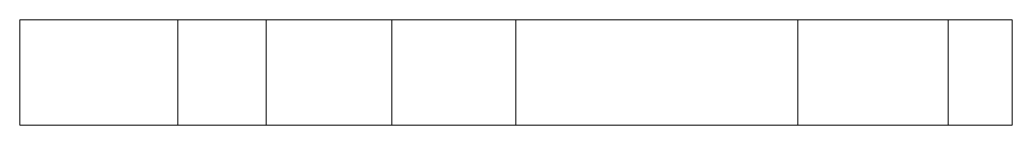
# Model space of a CAD drawing. Header units: inches. Extents: x 2.5 to 35.5, y 2.3 to 5.8.
import ezdxf

# ---------------------------------------------------------------- set-up
doc = ezdxf.new("R2010")
doc.units = ezdxf.units.IN
doc.header["$MEASUREMENT"] = 0
doc.layers.get('0').update_dxf_attribs({"color": 1, "lineweight": 9})

msp = doc.modelspace()

# ---------------------------------------------------------------- linework, layer by layer
at = {"lineweight": 5}
for p, q in [((2.549, 5.8), (35.548, 5.8)), ((2.549, 5.8), (2.549, 2.3)), ((7.799, 5.8), (7.799, 2.3)), ((10.736, 5.8), (10.736, 2.3)), ((14.923, 5.8), (14.923, 2.3)), ((19.048, 5.8), (19.048, 2.3)), ((28.423, 5.8), (28.423, 2.3)), ((33.423, 5.8), (33.423, 2.3)), ((35.548, 2.3), (35.548, 5.8)), ((2.549, 2.3), (35.548, 2.3))]:
    msp.add_line(p, q, dxfattribs=at)

doc.saveas('drawing.dxf')
